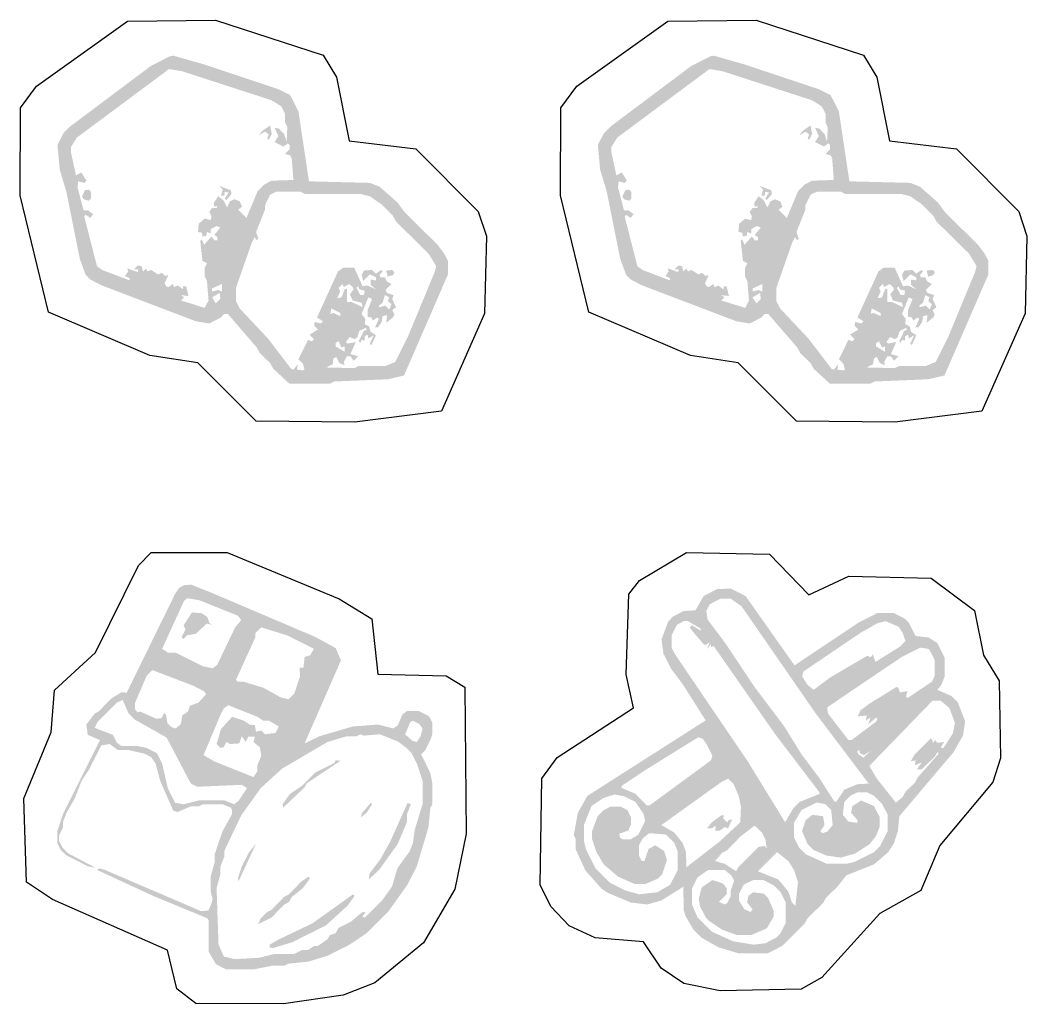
# Model space of a CAD drawing. Header units: millimetres. Extents: x 4 to 281, y 4 to 80.
# Drawn here: x 175.8 to 226.4, y 30.6 to 80.1 of the extents above; entities that cross this region are included whole.
import ezdxf

# ---------------------------------------------------------------- set-up
doc = ezdxf.new("R2010")
doc.units = ezdxf.units.MM
doc.layers.add('CUT', color=1, linetype='Continuous')
doc.layers.add('RASTER', color=7, linetype='Continuous')

msp = doc.modelspace()

# ---------------------------------------------------------------- hatches: boundary and pattern name
at = {"layer": 'RASTER'}
h = msp.add_hatch(color=7, dxfattribs=at)
h.paths.add_polyline_path([(183.283, 78.264), (183.473, 78.297), (185.043, 77.849), (188.744, 76.615), (189.339, 76.312), (189.754, 75.494), (190.281, 71.983), (193.342, 71.905), (193.825, 71.714), (194.722, 70.929), (195.103, 70.413), (196.741, 68.798), (197.077, 68.35), (197.268, 67.98), (197.268, 67.307), (195.058, 62.226), (194.24, 62.036), (191.548, 61.924), (191.324, 61.811), (189.305, 61.811), (188.486, 62.563), (188.329, 62.854), (187.813, 63.348), (187.656, 63.639), (186.199, 65.322), (186.019, 65.322), (185.862, 65.142), (185.268, 64.839), (184.595, 64.952), (179.885, 66.746), (179.29, 67.049), (179.066, 67.273), (178.763, 68.092), (178.09, 71.456), (177.754, 72.578), (177.642, 73.811), (177.944, 74.406), (178.281, 74.742), (182.318, 77.77)])
h.paths.add_polyline_path([(183.249, 77.625), (178.617, 74.182), (178.314, 73.699), (178.314, 73.475), (178.572, 72.275), (178.842, 72.432), (179.099, 72.017), (178.987, 71.905), (178.685, 71.983), (178.651, 71.681), (178.954, 70.525), (179.178, 70.525), (179.436, 70.335), (179.29, 70.144), (179.066, 70.301), (178.987, 70.223), (179.627, 67.722), (179.885, 67.531), (181.264, 67.004), (181.264, 67.116), (181.04, 67.228), (181.197, 67.453), (181.152, 67.61), (181.679, 67.419), (181.713, 67.565), (181.488, 67.565), (181.679, 67.755), (181.87, 67.722), (181.937, 67.453), (182.094, 67.61), (182.161, 67.453), (182.352, 67.531), (182.688, 67.307), (182.879, 67.385), (183.058, 67.228), (183.215, 67.273), (183.025, 66.858), (183.103, 66.712), (183.215, 66.667), (183.44, 66.825), (183.507, 66.667), (183.698, 66.746), (183.956, 66.555), (183.956, 66.712), (184.113, 66.712), (184.225, 66.219), (183.843, 66.264), (184, 66.152), (183.843, 65.995), (185.043, 65.625), (185.234, 65.995), (185.156, 66.97), (185.043, 67.195), (185.043, 67.643), (185.156, 67.867), (184.931, 67.98), (184.819, 68.989), (184.898, 69.067), (185.01, 68.798), (185.38, 69.213), (185.526, 69.023), (185.683, 69.023), (185.683, 69.18), (185.526, 69.292), (185.828, 69.662), (185.638, 69.74), (185.346, 69.583), (185.346, 69.359), (185.156, 69.438), (185.122, 69.247), (184.931, 69.213), (184.898, 69.404), (184.707, 69.438), (184.741, 69.853), (185.043, 70.11), (185.346, 70.032), (185.38, 70.223), (185.268, 70.447), (185.413, 70.638), (185.638, 70.638), (185.683, 70.75), (185.526, 70.705), (185.492, 70.896), (185.716, 71.232), (185.974, 71.041), (186.165, 70.671), (186.311, 70.974), (186.535, 71.086), (186.804, 70.974), (186.916, 70.705), (186.726, 70.559), (187.141, 70.144), (187.701, 71.49), (188.038, 71.826), (188.408, 72.017), (189.496, 72.051), (189.417, 73.139), (189.339, 73.284), (189.081, 73.363), (189.305, 73.587), (189.305, 73.811), (189.227, 73.89), (189.002, 73.733), (188.554, 73.957), (188.744, 74.26), (188.554, 74.675), (188.778, 74.63), (189.047, 74.339), (189.159, 73.957), (189.193, 74.709), (189.081, 74.933), (189.081, 75.382), (188.89, 75.752), (188.408, 76.054), (183.922, 77.512)])
h.paths.add_polyline_path([(188.329, 74.787), (188.408, 74.372), (188.262, 74.069), (188.184, 74.148), (188.262, 74.339), (188.071, 74.484), (187.769, 74.294), (187.926, 74.518)])
h.paths.add_polyline_path([(185.75, 71.759), (186.356, 71.535), (186.389, 71.344), (186.131, 71.041), (186.053, 71.12), (186.243, 71.423), (186.053, 71.456), (186.019, 71.266), (185.862, 71.266), (185.941, 71.568)])
h.paths.add_polyline_path([(179.021, 71.535), (179.212, 71.568), (179.324, 71.456), (179.324, 71.12), (179.212, 71.008), (178.954, 71.086), (178.875, 71.232)])
h.paths.add_polyline_path([(188.632, 71.456), (188.329, 71.31), (188.071, 70.783), (188.071, 70.559), (187.623, 69.438), (187.735, 69.101), (187.656, 69.023), (187.544, 69.18), (187.399, 68.877), (186.613, 66.634), (186.613, 65.961), (186.804, 65.591), (188.217, 64.088), (189.384, 62.563), (189.496, 62.518), (189.72, 62.787), (189.675, 62.518), (189.978, 62.484), (190.056, 62.518), (189.978, 62.821), (189.754, 63.045), (190.236, 64.021), (190.427, 63.942), (190.539, 64.054), (190.314, 64.279), (190.729, 64.537), (190.539, 64.727), (190.572, 64.918), (190.875, 64.839), (190.987, 64.952), (190.685, 65.142), (191.739, 67.453), (191.997, 67.643), (192.557, 67.643), (192.972, 66.712), (193.23, 66.746), (193.645, 66.555), (193.376, 66.78), (193.376, 67.049), (193.645, 67.004), (193.645, 67.161), (193.342, 67.307), (193.006, 66.97), (192.928, 67.273), (193.04, 67.497), (193.455, 67.531), (193.645, 67.34), (193.903, 67.531), (193.982, 67.453), (193.825, 67.273), (193.87, 67.161), (194.094, 67.161), (194.206, 66.937), (194.43, 66.825), (194.128, 66.522), (194.206, 66.376), (194.542, 66.264), (194.464, 66.073), (194.655, 65.658), (194.464, 65.512), (194.576, 65.288), (194.498, 65.142), (194.161, 64.873), (194.206, 65.254), (193.982, 65.21), (193.937, 64.918), (193.757, 64.649), (193.6, 64.649), (193.791, 65.064), (193.713, 65.142), (193.488, 64.985), (193.421, 65.142), (193.23, 65.176), (193.23, 65.512), (193.455, 66.073), (193.264, 66.152), (192.928, 65.322), (193.118, 65.064), (193.085, 64.806), (193.309, 64.694), (193.376, 64.425), (193.645, 64.245), (193.421, 63.752), (193.342, 63.83), (193.533, 64.245), (193.264, 64.088), (193.23, 64.279), (193.085, 64.2), (193.085, 63.976), (192.928, 64.021), (192.86, 63.864), (192.782, 63.942), (193.04, 64.469), (193.197, 64.537), (193.118, 64.615), (192.815, 64.469), (192.703, 64.133), (192.557, 64.054), (192.333, 64.167), (192.142, 63.909), (192.221, 63.83), (192.636, 63.909), (192.367, 63.303), (192.748, 63.191), (192.524, 62.967), (192.367, 63.191), (192.187, 63.191), (192.03, 62.899), (192.075, 62.742), (191.806, 62.854), (191.66, 63.157), (191.514, 63.079), (191.47, 62.787), (191.133, 62.63), (192.557, 62.596), (192.782, 62.709), (194.128, 62.709), (194.61, 62.899), (195.249, 64.167), (196.595, 67.419), (196.673, 67.722), (196.292, 68.35), (194.655, 69.965), (194.498, 70.256), (193.937, 70.817), (193.342, 71.232), (192.894, 71.344), (190.09, 71.344), (189.866, 71.456)])
h.paths.add_polyline_path([(194.161, 67.497), (194.464, 67.531), (194.576, 67.419), (194.498, 67.273), (194.24, 67.195)])
h.paths.add_polyline_path([(185.907, 66.825), (185.413, 66.6), (185.413, 66.443), (185.716, 66.522), (185.907, 66.443)])
h.paths.add_polyline_path([(191.963, 66.825), (191.772, 66.634), (191.851, 66.443), (191.694, 66.107), (191.918, 66.152), (192.075, 66.555), (192.187, 66.6), (192.187, 65.927), (192.412, 65.927), (192.972, 65.658), (192.928, 65.882), (192.479, 65.995), (192.333, 66.297), (192.524, 66.555), (192.479, 66.667), (192.299, 66.825), (192.03, 66.667)])
h.paths.add_polyline_path([(192.748, 66.712), (192.67, 66.634), (192.86, 66.264), (193.04, 66.264), (193.085, 66.488), (192.815, 66.555)])
h.paths.add_polyline_path([(185.795, 66.376), (185.413, 66.152), (185.604, 65.849), (185.828, 66.073)])
h.paths.add_polyline_path([(194.094, 66.264), (193.982, 65.882), (193.791, 65.737), (193.825, 65.658), (194.128, 65.737), (194.318, 65.546), (194.43, 65.815), (194.24, 65.961), (194.318, 66.152)])
h.paths.add_polyline_path([(191.402, 65.591), (191.357, 65.322), (191.514, 65.367), (191.851, 65.21), (191.851, 65.367)])
h.paths.add_polyline_path([(191.772, 63.942), (191.627, 63.864), (191.627, 63.684), (192.075, 63.415), (192.075, 63.684), (191.918, 63.639)])
h = msp.add_hatch(color=7, dxfattribs=at)
h.paths.add_polyline_path([(210.442, 78.264), (210.632, 78.297), (212.202, 77.849), (215.903, 76.615), (216.498, 76.312), (216.913, 75.494), (217.44, 71.983), (220.501, 71.905), (220.984, 71.714), (221.881, 70.929), (222.262, 70.413), (223.899, 68.798), (224.236, 68.35), (224.427, 67.98), (224.427, 67.307), (222.217, 62.226), (221.399, 62.036), (218.707, 61.924), (218.483, 61.811), (216.464, 61.811), (215.645, 62.563), (215.488, 62.854), (214.972, 63.348), (214.815, 63.639), (213.357, 65.322), (213.178, 65.322), (213.021, 65.142), (212.427, 64.839), (211.754, 64.952), (207.043, 66.746), (206.449, 67.049), (206.225, 67.273), (205.922, 68.092), (205.249, 71.456), (204.913, 72.578), (204.8, 73.811), (205.103, 74.406), (205.44, 74.742), (209.477, 77.77)])
h.paths.add_polyline_path([(210.408, 77.625), (205.776, 74.182), (205.473, 73.699), (205.473, 73.475), (205.731, 72.275), (206, 72.432), (206.258, 72.017), (206.146, 71.905), (205.843, 71.983), (205.81, 71.681), (206.113, 70.525), (206.337, 70.525), (206.595, 70.335), (206.449, 70.144), (206.225, 70.301), (206.146, 70.223), (206.785, 67.722), (207.043, 67.531), (208.423, 67.004), (208.423, 67.116), (208.199, 67.228), (208.356, 67.453), (208.311, 67.61), (208.838, 67.419), (208.871, 67.565), (208.647, 67.565), (208.838, 67.755), (209.028, 67.722), (209.096, 67.453), (209.253, 67.61), (209.32, 67.453), (209.511, 67.531), (209.847, 67.307), (210.038, 67.385), (210.217, 67.228), (210.374, 67.273), (210.184, 66.858), (210.262, 66.712), (210.374, 66.667), (210.599, 66.825), (210.666, 66.667), (210.856, 66.746), (211.114, 66.555), (211.114, 66.712), (211.271, 66.712), (211.384, 66.219), (211.002, 66.264), (211.159, 66.152), (211.002, 65.995), (212.202, 65.625), (212.393, 65.995), (212.314, 66.97), (212.202, 67.195), (212.202, 67.643), (212.314, 67.867), (212.09, 67.98), (211.978, 68.989), (212.056, 69.067), (212.169, 68.798), (212.539, 69.213), (212.685, 69.023), (212.842, 69.023), (212.842, 69.18), (212.685, 69.292), (212.987, 69.662), (212.797, 69.74), (212.505, 69.583), (212.505, 69.359), (212.314, 69.438), (212.281, 69.247), (212.09, 69.213), (212.056, 69.404), (211.866, 69.438), (211.899, 69.853), (212.202, 70.11), (212.505, 70.032), (212.539, 70.223), (212.427, 70.447), (212.572, 70.638), (212.797, 70.638), (212.842, 70.75), (212.685, 70.705), (212.651, 70.896), (212.875, 71.232), (213.133, 71.041), (213.324, 70.671), (213.47, 70.974), (213.694, 71.086), (213.963, 70.974), (214.075, 70.705), (213.885, 70.559), (214.299, 70.144), (214.86, 71.49), (215.197, 71.826), (215.567, 72.017), (216.655, 72.051), (216.576, 73.139), (216.498, 73.284), (216.24, 73.363), (216.464, 73.587), (216.464, 73.811), (216.385, 73.89), (216.161, 73.733), (215.713, 73.957), (215.903, 74.26), (215.713, 74.675), (215.937, 74.63), (216.206, 74.339), (216.318, 73.957), (216.352, 74.709), (216.24, 74.933), (216.24, 75.382), (216.049, 75.752), (215.567, 76.054), (211.081, 77.512)])
h.paths.add_polyline_path([(215.488, 74.787), (215.567, 74.372), (215.421, 74.069), (215.342, 74.148), (215.421, 74.339), (215.23, 74.484), (214.928, 74.294), (215.085, 74.518)])
h.paths.add_polyline_path([(212.909, 71.759), (213.514, 71.535), (213.548, 71.344), (213.29, 71.041), (213.212, 71.12), (213.402, 71.423), (213.212, 71.456), (213.178, 71.266), (213.021, 71.266), (213.099, 71.568)])
h.paths.add_polyline_path([(206.18, 71.535), (206.37, 71.568), (206.483, 71.456), (206.483, 71.12), (206.37, 71.008), (206.113, 71.086), (206.034, 71.232)])
h.paths.add_polyline_path([(215.791, 71.456), (215.488, 71.31), (215.23, 70.783), (215.23, 70.559), (214.782, 69.438), (214.894, 69.101), (214.815, 69.023), (214.703, 69.18), (214.557, 68.877), (213.772, 66.634), (213.772, 65.961), (213.963, 65.591), (215.376, 64.088), (216.542, 62.563), (216.655, 62.518), (216.879, 62.787), (216.834, 62.518), (217.137, 62.484), (217.215, 62.518), (217.137, 62.821), (216.913, 63.045), (217.395, 64.021), (217.585, 63.942), (217.698, 64.054), (217.473, 64.279), (217.888, 64.537), (217.698, 64.727), (217.731, 64.918), (218.034, 64.839), (218.146, 64.952), (217.843, 65.142), (218.898, 67.453), (219.156, 67.643), (219.716, 67.643), (220.131, 66.712), (220.389, 66.746), (220.804, 66.555), (220.535, 66.78), (220.535, 67.049), (220.804, 67.004), (220.804, 67.161), (220.501, 67.307), (220.165, 66.97), (220.086, 67.273), (220.199, 67.497), (220.613, 67.531), (220.804, 67.34), (221.062, 67.531), (221.141, 67.453), (220.984, 67.273), (221.028, 67.161), (221.253, 67.161), (221.365, 66.937), (221.589, 66.825), (221.286, 66.522), (221.365, 66.376), (221.701, 66.264), (221.623, 66.073), (221.813, 65.658), (221.623, 65.512), (221.735, 65.288), (221.656, 65.142), (221.32, 64.873), (221.365, 65.254), (221.141, 65.21), (221.096, 64.918), (220.916, 64.649), (220.759, 64.649), (220.95, 65.064), (220.871, 65.142), (220.647, 64.985), (220.58, 65.142), (220.389, 65.176), (220.389, 65.512), (220.613, 66.073), (220.423, 66.152), (220.086, 65.322), (220.277, 65.064), (220.243, 64.806), (220.468, 64.694), (220.535, 64.425), (220.804, 64.245), (220.58, 63.752), (220.501, 63.83), (220.692, 64.245), (220.423, 64.088), (220.389, 64.279), (220.243, 64.2), (220.243, 63.976), (220.086, 64.021), (220.019, 63.864), (219.941, 63.942), (220.199, 64.469), (220.356, 64.537), (220.277, 64.615), (219.974, 64.469), (219.862, 64.133), (219.716, 64.054), (219.492, 64.167), (219.301, 63.909), (219.38, 63.83), (219.795, 63.909), (219.526, 63.303), (219.907, 63.191), (219.683, 62.967), (219.526, 63.191), (219.346, 63.191), (219.189, 62.899), (219.234, 62.742), (218.965, 62.854), (218.819, 63.157), (218.673, 63.079), (218.628, 62.787), (218.292, 62.63), (219.716, 62.596), (219.941, 62.709), (221.286, 62.709), (221.769, 62.899), (222.408, 64.167), (223.754, 67.419), (223.832, 67.722), (223.451, 68.35), (221.813, 69.965), (221.656, 70.256), (221.096, 70.817), (220.501, 71.232), (220.053, 71.344), (217.249, 71.344), (217.025, 71.456)])
h.paths.add_polyline_path([(221.32, 67.497), (221.623, 67.531), (221.735, 67.419), (221.656, 67.273), (221.399, 67.195)])
h.paths.add_polyline_path([(213.066, 66.825), (212.572, 66.6), (212.572, 66.443), (212.875, 66.522), (213.066, 66.443)])
h.paths.add_polyline_path([(219.122, 66.825), (218.931, 66.634), (219.01, 66.443), (218.853, 66.107), (219.077, 66.152), (219.234, 66.555), (219.346, 66.6), (219.346, 65.927), (219.57, 65.927), (220.131, 65.658), (220.086, 65.882), (219.638, 65.995), (219.492, 66.297), (219.683, 66.555), (219.638, 66.667), (219.458, 66.825), (219.189, 66.667)])
h.paths.add_polyline_path([(219.907, 66.712), (219.828, 66.634), (220.019, 66.264), (220.199, 66.264), (220.243, 66.488), (219.974, 66.555)])
h.paths.add_polyline_path([(212.954, 66.376), (212.572, 66.152), (212.763, 65.849), (212.987, 66.073)])
h.paths.add_polyline_path([(221.253, 66.264), (221.141, 65.882), (220.95, 65.737), (220.984, 65.658), (221.286, 65.737), (221.477, 65.546), (221.589, 65.815), (221.399, 65.961), (221.477, 66.152)])
h.paths.add_polyline_path([(218.561, 65.591), (218.516, 65.322), (218.673, 65.367), (219.01, 65.21), (219.01, 65.367)])
h.paths.add_polyline_path([(218.931, 63.942), (218.785, 63.864), (218.785, 63.684), (219.234, 63.415), (219.234, 63.684), (219.077, 63.639)])
h = msp.add_hatch(color=7, dxfattribs=at)
h.paths.add_polyline_path([(184.007, 51.687), (184.368, 51.716), (185.345, 51.325), (190.619, 49.079), (191.625, 48.522), (191.888, 47.907), (190.062, 43.736), (190.814, 44.098), (192.474, 44.586), (193.744, 44.684), (194.525, 44.488), (194.75, 44.655), (194.984, 45.201), (195.209, 45.367), (195.795, 45.367), (196.313, 45.104), (196.479, 44.781), (196.479, 44.195), (196.381, 43.902), (196.117, 43.385), (195.922, 43.19), (196.381, 42.242), (196.479, 41.754), (196.479, 40.679), (196.381, 40.484), (196.283, 39.507), (195.697, 37.554), (195.238, 36.646), (194.262, 35.279), (193.187, 34.204), (192.308, 33.618), (191.205, 33.061), (190.228, 32.768), (189.251, 32.671), (189.056, 32.573), (188.47, 32.573), (187.493, 32.378), (186.126, 32.378), (185.608, 32.641), (185.247, 33.257), (185.247, 34.819), (185.179, 34.946), (182.415, 36.089), (179.612, 37.388), (179.778, 37.456), (180.071, 37.359), (184.856, 35.308), (185.218, 35.337), (185.345, 35.601), (185.442, 35.894), (185.345, 36.284), (185.345, 37.066), (185.54, 37.749), (185.54, 38.14), (185.931, 39.312), (186.419, 40.191), (186.419, 40.386), (186.351, 40.513), (185.931, 40.679), (184.954, 40.679), (184.759, 40.582), (184.368, 40.582), (183.684, 40.289), (183.46, 40.357), (182.805, 41.851), (182.581, 42.701), (182.346, 43.053), (182.024, 43.219), (181.145, 43.414), (180.657, 43.414), (180.266, 43.707), (179.846, 43.639), (179.221, 42.408), (178.869, 41.881), (178.508, 40.972), (178.117, 40.289), (177.922, 39.8), (177.922, 39.507), (177.727, 39.117), (177.727, 38.824), (177.893, 38.502), (178.186, 38.209), (179.553, 37.486), (179.192, 37.554), (178.088, 38.111), (177.795, 38.404), (177.629, 38.726), (177.629, 39.312), (177.922, 40.191), (179.778, 43.902), (179.162, 44.166), (179.094, 44.684), (179.514, 45.241), (179.709, 45.338), (180.334, 45.983), (180.881, 46.315), (181.116, 46.276), (183.557, 51.257), (183.753, 51.55)])
h.paths.add_polyline_path([(184.173, 51.032), (184.007, 50.905), (182.903, 48.493), (183.196, 48.297), (183.587, 48.297), (184.954, 47.614), (185.442, 47.516), (185.667, 47.682), (186.585, 49.596), (186.878, 49.929), (186.712, 50.153), (184.759, 50.934)])
h.paths.add_polyline_path([(184.397, 50.319), (184.886, 50.28), (185.179, 50.085), (185.276, 49.792), (185.413, 49.694), (185.149, 49.762), (184.593, 49.245), (184.173, 49.176), (183.977, 48.981), (183.88, 49.079), (184.075, 49.469), (183.977, 49.665)])
h.paths.add_polyline_path([(187.884, 49.567), (187.591, 49.274), (187.591, 49.079), (186.614, 46.93), (186.712, 46.832), (187.005, 46.832), (187.982, 46.539), (188.861, 46.051), (189.251, 45.953), (189.544, 46.246), (189.837, 47.125), (189.808, 47.545), (190.003, 47.545), (190.062, 48.073), (190.355, 48.171), (190.521, 48.493), (189.154, 49.176)])
h.paths.add_polyline_path([(182.415, 47.418), (182.122, 47.125), (181.536, 45.758), (181.536, 45.465), (181.663, 45.299), (181.799, 45.338), (182.61, 44.977), (182.874, 45.006), (183.001, 45.27), (183.098, 45.172), (183.167, 44.752), (183.362, 44.557), (183.587, 44.488), (183.85, 44.713), (183.909, 45.143), (184.202, 45.338), (184.3, 45.631), (184.729, 45.787), (185.12, 46.217), (184.983, 46.373), (184.466, 46.637)])
h.paths.add_polyline_path([(180.92, 45.924), (180.627, 45.787), (179.651, 44.811), (179.514, 44.518), (180.432, 44.166), (180.627, 43.776), (180.852, 43.609), (181.633, 43.609), (182.122, 43.512), (182.639, 43.248), (182.903, 42.73), (183.196, 41.461), (183.557, 40.748), (183.977, 40.679), (184.759, 40.875), (186.028, 40.875), (186.517, 40.679), (186.741, 40.846), (187.171, 41.49), (186.907, 41.656), (184.661, 41.558), (184.339, 41.725), (183.128, 44.029), (181.506, 44.948), (181.213, 45.241)])
h.paths.add_polyline_path([(186.224, 45.66), (185.999, 45.494), (185.833, 45.172), (184.983, 43.15), (185.54, 42.828), (187.493, 42.047), (187.689, 42.34), (187.689, 42.633), (187.884, 43.121), (187.816, 43.541), (187.493, 43.805), (187.562, 44.069), (187.23, 44.069), (187.103, 43.805), (186.907, 44.098), (186.78, 43.736), (186.321, 43.707), (186.126, 43.805), (185.999, 43.541), (185.833, 43.512), (185.638, 43.707), (185.862, 44.459), (186.419, 45.074), (187.005, 44.879), (187.298, 44.684), (187.562, 44.655), (187.62, 44.322), (187.884, 44.391), (188.079, 44.195), (188.597, 44.264), (188.763, 44.586), (188.275, 44.879), (187.982, 44.879), (187.689, 45.074)])
h.paths.add_polyline_path([(195.502, 44.879), (195.375, 44.811), (195.111, 44.195), (195.473, 43.873), (195.697, 43.805), (195.893, 44.098), (195.99, 44.488), (195.824, 44.713)])
h.paths.add_polyline_path([(192.865, 44.195), (192.67, 44.098), (192.181, 44.098), (191.205, 43.805), (188.929, 42.467), (187.855, 41.49), (186.878, 40.123), (186.028, 38.335), (186.028, 38.042), (185.833, 37.554), (185.833, 37.163), (185.638, 36.48), (185.735, 33.647), (185.999, 33.032), (186.546, 32.895), (187.786, 32.964), (188.568, 33.159), (189.544, 33.159), (189.935, 33.354), (190.228, 33.354), (190.521, 33.55), (190.716, 33.55), (191.234, 33.911), (191.332, 34.106), (191.625, 34.204), (191.761, 34.458), (192.406, 34.79), (192.933, 35.239), (193.129, 35.279), (192.963, 35.015), (193.09, 34.985), (193.969, 35.865), (194.457, 36.548), (194.721, 37.456), (195.336, 38.306), (195.502, 38.726), (195.6, 39.41), (195.99, 40.679), (195.99, 41.851), (195.727, 42.662), (195.434, 43.248), (195.141, 43.541), (194.75, 43.834), (193.842, 44.195), (193.031, 44.127)])
h.paths.add_polyline_path([(191.625, 42.897), (191.859, 42.857), (190.16, 41.725), (190.062, 41.529), (188.988, 40.513), (188.958, 40.679), (189.32, 41.197), (189.906, 41.588), (190.589, 42.271), (191.566, 42.76)])
h.paths.add_polyline_path([(193.383, 40.748), (193.451, 40.679), (193.187, 40.26), (192.894, 40.025), (192.933, 40.22)])
h.paths.add_polyline_path([(195.238, 40.748), (195.404, 40.679), (195.209, 40.191), (195.209, 39.8), (194.75, 38.697), (193.812, 37.388), (193.285, 36.9), (193.324, 37.193), (193.871, 37.916), (194.359, 38.795)])
h.paths.add_polyline_path([(187.62, 38.697), (186.741, 36.802), (186.712, 36.968), (186.907, 37.554), (187.269, 38.267)])
h.paths.add_polyline_path([(190.257, 37.037), (190.326, 36.968), (190.257, 36.841), (189.964, 36.451), (189.417, 36.021), (189.281, 35.767), (189.027, 35.63), (188.402, 34.985), (187.718, 34.653), (187.855, 34.946), (188.148, 35.239), (188.402, 35.376), (189.027, 36.021), (189.281, 36.158), (189.906, 36.802)])
h.paths.add_polyline_path([(192.504, 36.158), (192.572, 36.089), (192.504, 35.962), (192.211, 35.572), (191.136, 34.595), (189.447, 33.745), (188.47, 33.452), (188.304, 33.481), (188.304, 33.618), (188.734, 33.872), (190.453, 34.692)])
h = msp.add_hatch(color=7, dxfattribs=at)
h.paths.add_polyline_path([(210.79, 51.489), (211.477, 51.52), (212.225, 51.141), (214.683, 47.658), (217.9, 49.809), (218.853, 50.291), (219.673, 50.291), (220.216, 50.014), (220.42, 49.809), (220.769, 49.133), (221.414, 49.061), (221.855, 48.785), (222.234, 48.037), (222.234, 47.115), (222.06, 46.674), (221.855, 46.429), (222.572, 46.121), (222.879, 45.814), (223.258, 44.861), (223.156, 44.144), (222.674, 43.294), (219.949, 40.077), (219.877, 39.329), (219.673, 38.714), (219.396, 38.274), (218.679, 37.659), (217.286, 37.106), (216.835, 36.532), (216.261, 35.979), (216.118, 35.713), (215.339, 34.954), (215.196, 34.688), (214.069, 33.561), (213.321, 33.182), (211.887, 33.182), (210.862, 33.489), (210.012, 33.971), (209.602, 34.381), (209.223, 35.026), (209.12, 35.334), (209.09, 36.532), (207.994, 35.846), (207.276, 35.641), (206.457, 35.743), (205.299, 36.225), (204.992, 36.43), (204.172, 37.352), (203.691, 38.407), (203.691, 38.919), (203.588, 39.124), (203.793, 40.251), (204.275, 41.101), (210.217, 44.892), (209.049, 46.736), (208.475, 47.494), (208.096, 48.242), (207.994, 48.959), (208.332, 49.85), (208.578, 50.117), (209.12, 50.393), (209.704, 50.424), (210.114, 51.141)])
h.paths.add_polyline_path([(210.965, 51.008), (210.422, 50.731), (210.247, 50.393), (210.319, 49.953), (211.2, 48.785), (212.675, 46.572), (214.171, 44.585), (215.032, 43.191), (215.913, 42.023), (216.671, 40.835), (216.773, 40.794), (217.183, 41.409), (217.829, 41.685), (218.412, 41.716), (215.749, 45.24), (212.02, 50.629), (211.477, 51.008)])
h.paths.add_polyline_path([(209.12, 49.881), (208.782, 49.707), (208.506, 49.164), (208.506, 48.549), (208.68, 48.211), (212.327, 42.843), (214.212, 39.77), (214.622, 40.487), (214.929, 40.794), (215.954, 41.204), (215.913, 41.306), (213.7, 44.216), (210.626, 48.621), (210.483, 48.58), (210.483, 48.723), (210.278, 48.478), (210.422, 48.826), (210.217, 48.682), (210.114, 48.723), (209.5, 49.441), (209.428, 49.574), (209.53, 49.676), (209.971, 49.4), (209.971, 49.502), (209.325, 49.881)])
h.paths.add_polyline_path([(219.263, 49.881), (218.853, 49.779), (218.003, 49.297), (215.134, 47.351), (215.062, 47.115), (215.339, 46.674), (215.646, 46.429), (216.466, 47.043), (218.208, 48.068), (218.341, 48.139), (218.515, 48.068), (218.617, 48.211), (218.751, 47.832), (220.011, 48.621), (220.257, 48.887), (220.113, 49.297), (219.908, 49.604)])
h.paths.add_polyline_path([(221.004, 48.549), (220.052, 48.068), (216.323, 45.548), (216.364, 45.24), (217.388, 43.908), (217.552, 43.908), (218.781, 44.83), (218.853, 44.964), (218.781, 45.035), (218.371, 44.687), (218.515, 45.035), (218.269, 44.892), (218.31, 45.138), (217.859, 45.097), (218.003, 45.404), (218.412, 45.711), (219.806, 46.572), (219.908, 46.531), (219.98, 46.295), (220.359, 46.367), (220.287, 46.091), (220.359, 46.019), (221.588, 46.838), (221.721, 47.115), (221.721, 47.935), (221.445, 48.478)])
h.paths.add_polyline_path([(221.619, 45.886), (218.443, 42.607), (218.822, 41.962), (219.775, 40.763), (220.113, 41.04), (220.257, 41.306), (220.728, 41.757), (220.871, 42.023), (221.926, 43.222), (221.855, 43.294), (221.752, 43.089), (221.076, 42.433), (220.83, 42.433), (221.076, 42.781), (220.728, 42.638), (220.769, 42.884), (220.523, 42.843), (220.728, 43.191), (221.547, 44.011), (221.65, 43.765), (221.752, 43.908), (221.855, 43.765), (222.203, 43.806), (222.029, 43.529), (222.162, 43.499), (222.644, 44.246), (222.746, 44.759), (222.469, 45.507), (222.029, 45.886)])
h.paths.add_polyline_path([(209.838, 44.042), (207.246, 42.433), (206.016, 41.614), (205.975, 41.511), (206.692, 41.204), (207.246, 40.63), (207.41, 40.63), (210.483, 42.884), (210.555, 43.12), (210.278, 43.663), (210.073, 43.97)])
h.paths.add_polyline_path([(217.931, 43.427), (217.829, 43.324), (217.9, 43.191), (218.136, 43.017), (218.515, 43.355), (218.167, 43.15), (217.962, 43.253)])
h.paths.add_polyline_path([(211.344, 41.962), (211.036, 41.818), (207.994, 39.636), (208.639, 39.257), (209.049, 38.745), (209.223, 38.305), (209.254, 37.516), (210.893, 38.786), (211.958, 39.77), (211.989, 40.558), (211.887, 41.071), (211.61, 41.716)])
h.paths.add_polyline_path([(217.829, 41.275), (217.49, 41.101), (217.183, 40.794), (217.111, 40.149), (217.388, 39.81), (217.829, 39.739), (217.859, 39.872), (217.521, 40.251), (217.593, 40.589), (218.033, 40.866), (218.679, 40.589), (218.955, 40.046), (218.955, 39.534), (218.781, 39.093), (218.474, 38.684), (217.726, 38.202), (217.009, 37.997), (216.292, 38.1), (215.646, 38.376), (215.339, 38.684), (215.062, 39.329), (215.237, 39.872), (215.575, 40.149), (216.118, 40.077), (216.189, 39.636), (215.984, 39.329), (216.087, 39.227), (216.323, 39.298), (216.599, 39.636), (216.527, 40.384), (216.22, 40.692), (215.78, 40.763), (215.032, 40.384), (214.653, 39.739), (214.653, 39.022), (214.929, 38.479), (215.237, 38.171), (216.292, 37.69), (217.316, 37.69), (217.726, 37.792), (218.679, 38.274), (218.986, 38.581), (219.365, 39.329), (219.365, 40.149), (219.089, 40.692), (218.679, 41.101), (218.341, 41.275)])
h.paths.add_polyline_path([(205.637, 41.173), (205.094, 40.999), (204.48, 40.589), (204.101, 39.636), (204.101, 38.817), (204.203, 38.407), (204.685, 37.454), (205.402, 36.737), (206.15, 36.358), (206.867, 36.153), (207.789, 36.256), (208.434, 36.635), (208.813, 37.382), (208.813, 38.305), (208.639, 38.745), (208.229, 39.155), (207.379, 39.227), (207.041, 38.95), (206.867, 38.612), (206.867, 38.1), (207, 37.823), (207.143, 37.823), (207.348, 38.438), (207.686, 38.612), (208.127, 38.335), (208.27, 37.864), (208.024, 37.147), (207.819, 36.942), (207.174, 36.665), (206.662, 36.665), (205.811, 37.044), (205.094, 37.659), (204.715, 38.305), (204.51, 38.919), (204.51, 39.329), (204.787, 40.077), (205.094, 40.384), (205.432, 40.558), (205.945, 40.558), (206.283, 40.384), (206.457, 40.046), (206.457, 39.636), (206.324, 39.36), (205.873, 39.196), (205.914, 38.991), (206.047, 38.919), (206.457, 38.919), (206.836, 39.155), (207.174, 39.841), (207.102, 40.179), (206.692, 40.794), (206.15, 41.071)])
h.paths.add_polyline_path([(210.995, 40.118), (211.139, 40.118), (211.098, 39.974), (211.303, 39.77), (211.405, 39.913), (211.548, 39.913), (211.344, 39.462), (211.169, 39.534), (210.934, 39.36), (210.688, 39.36), (210.729, 39.606), (210.524, 39.462), (210.278, 39.462), (210.524, 39.77)])
h.paths.add_polyline_path([(212.675, 39.606), (211.958, 39.052), (211.303, 38.376), (211.036, 38.233), (210.688, 37.823), (211.169, 37.69), (211.753, 37.311), (211.856, 37.516), (212.88, 38.54), (213.188, 38.581), (213.29, 38.438), (213.218, 38.919), (213.044, 39.257)])
h.paths.add_polyline_path([(213.802, 38.274), (212.839, 37.311), (213.864, 36.901), (214.376, 36.286), (214.55, 35.743), (214.724, 35.569), (214.858, 36.768), (214.653, 37.382), (214.376, 37.823)])
h.paths.add_polyline_path([(210.35, 37.382), (209.807, 37.003), (209.53, 36.46), (209.53, 35.641), (209.807, 34.995), (210.524, 34.278), (211.579, 33.797), (212.634, 33.623), (213.218, 33.694), (213.761, 33.971), (213.966, 34.176), (214.243, 34.719), (214.243, 35.743), (213.966, 36.286), (213.659, 36.594), (213.116, 36.87), (212.604, 36.87), (212.122, 36.635), (211.887, 36.153), (211.887, 35.846), (212.163, 35.405), (212.471, 35.262), (212.573, 35.405), (212.296, 35.743), (212.368, 36.081), (212.604, 36.256), (213.147, 36.184), (213.352, 35.979), (213.628, 35.334), (213.628, 35.026), (213.29, 34.442), (212.501, 34.104), (211.784, 34.104), (211.036, 34.381), (210.422, 34.791), (210.217, 34.995), (209.94, 35.538), (209.868, 35.917), (210.012, 36.491), (210.555, 36.87), (211.098, 36.696), (211.272, 36.46), (211.272, 36.153), (210.893, 35.774), (211.169, 35.641), (211.303, 35.713), (211.477, 36.051), (211.477, 36.358), (211.651, 36.84), (211.507, 37.106), (211.169, 37.382)])

# ---------------------------------------------------------------- linework, layer by layer
at = {"layer": 'CUT'}
for points in [[(181.163, 80.027), (185.592, 80.084), (190.988, 78.323), (191.667, 77.216), (192.303, 74.015), (195.66, 73.617), (198.79, 70.465), (199.2, 69.234), (199.109, 65.347), (196.936, 60.429), (192.565, 59.879), (187.621, 59.936), (184.698, 62.86), (182.291, 63.226), (177.188, 65.413), (175.766, 71.272), (175.788, 75.685), (176.591, 76.771)], [(208.322, 80.027), (212.75, 80.084), (218.147, 78.323), (218.826, 77.216), (219.462, 74.015), (222.819, 73.617), (225.949, 70.465), (226.359, 69.234), (226.268, 65.347), (224.095, 60.429), (219.724, 59.879), (214.78, 59.936), (211.857, 62.86), (209.45, 63.226), (204.347, 65.413), (202.925, 71.272), (202.947, 75.685), (203.75, 76.771)], [(182.346, 53.328), (186.173, 53.338), (191.794, 50.999), (193.444, 50.001), (193.75, 47.211), (197.173, 47.135), (198.12, 46.559), (198.179, 39.201), (197.605, 36.411), (196.038, 33.713), (193.589, 31.701), (192.002, 31.092), (188.998, 30.648), (184.594, 30.658), (183.64, 31.4), (183.176, 33.354), (177.397, 35.899), (176.087, 36.756), (175.957, 40.968), (177.327, 44.296), (177.486, 46.419), (179.549, 48.303), (181.715, 52.675)], [(209.248, 53.339), (213.432, 53.244), (215.401, 51.195), (217.42, 52.14), (221.543, 52.046), (223.731, 50.411), (224.187, 48.17), (224.962, 46.878), (225.035, 42.996), (224.641, 41.792), (221.984, 38.601), (221.031, 36.343), (218.97, 35.194), (216.051, 31.967), (215.018, 31.386), (210.952, 31.303), (209.117, 31.67), (207.976, 32.448), (207.097, 33.767), (204.67, 33.959), (203.363, 34.564), (202.429, 35.541), (201.903, 36.624), (201.976, 41.977), (202.755, 43.037), (206.589, 45.529), (206.216, 47.205), (206.352, 51.231), (206.886, 51.922)]]:
    msp.add_lwpolyline(points, close=True, dxfattribs=at)

doc.saveas('drawing.dxf')
